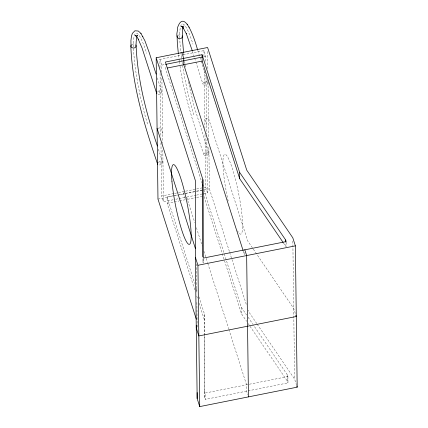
<?xml version="1.0" encoding="UTF-8"?>
<svg xmlns="http://www.w3.org/2000/svg" width="428" height="428" viewBox="0 0 428 428"><rect width="100%" height="100%" fill="white"/><g stroke="black" fill="none" stroke-linecap="round" stroke-linejoin="round"><path stroke-width="0.32" stroke-dasharray="2.14 1.6" d="M137.318 35.203L136.992 35.941M183.457 26.359L183.591 25.974M137.083 35.872L137.763 35.096L137.121 35.61M183.355 26.648L184.035 25.867L183.393 26.381M131.733 44.437L133.664 43.929L135.478 44.566M178.005 35.208L179.937 34.705L181.456 35.128M160.002 67.357L159.901 59.401L181.916 55.009M183.211 54.752L203.931 50.622L205.766 56.362L205.852 62.991M161.827 72.434L161.736 65.142L165.62 64.366M203.824 56.747L205.766 56.362M157.691 128.293L160.773 127.683L162.603 133.424M173.19 199.764L163.475 201.7L161.645 195.96L173.945 193.51M174.592 193.376L177.829 192.734M178.481 192.605L183.66 191.573L184.024 192.718M185.602 191.182L195.96 189.117M196.607 188.989L205.675 187.18L205.001 134.146M194.767 289.826L167.171 203.348L167.086 196.992L176.919 195.029M179.541 194.51L184.131 193.595M185.442 193.333L195.928 191.241M196.586 191.113L203.792 189.674L241.333 307.309L246.576 315.003M157.975 199.079L172.762 196.131M173.404 196.003L177.262 195.232M177.904 195.104L195.901 191.514M196.548 191.386L209.404 188.823L208.869 146.825M175.78 199.25L178.369 198.731M179.016 198.603L184.843 197.442M186.785 197.051L195.853 195.243M196.5 195.114L207.505 192.921L206.831 139.886M167.171 203.348L173.725 202.043M174.378 201.914L178.968 201M179.621 200.866L185.522 199.689M187.485 199.298L196.008 197.597M196.666 197.469L203.22 196.163M287.905 376.538L287.985 382.894L205.258 399.394L205.178 393.032L287.905 376.538L287.391 374.939L253.317 324.9M283.507 243.04L285.754 246.335L285.706 242.521M256.789 323.589L248.55 311.493L248.149 310.225M257.164 324.14L294.608 379.128L296.385 384.692M248.074 317.207L252.943 324.354M203.835 192.851L203.872 196.029L241.413 313.665L246.656 321.364M248.154 323.563L249.652 325.762M250.027 326.313L287.472 381.295L287.985 382.894M295.288 313.419L293.71 308.465L247.651 240.836L208.5 118.165L204.803 118.898L206.638 124.639M197.72 50.322L199.737 56.646M199.94 57.277L200.951 60.439M201.155 61.076L208.019 82.583A2.659 1.616 -17.7 0 1 204.568 85.081A2.659 1.616 -17.7 0 1 203.835 82.379A2.659 1.616 -17.7 0 1 208.019 82.583M192.44 51.242L194.456 57.566M194.66 58.197L195.666 61.359M195.869 61.99L202.931 84.113M243.275 251.097L244.495 254.911M208.918 153.24A2.659 1.616 -17.7 0 0 204.734 153.042A2.659 1.616 -17.7 0 0 205.472 155.739A2.659 1.616 -17.7 0 0 208.918 153.24L194.28 106.952L188.106 81.111M203.83 154.776C194.232 125.677 184.382 96.439 179.995 65.998M209.404 188.823L229.483 251.75M229.686 252.381L246.726 305.774M205.675 187.18L207.505 192.921M202.177 183.484L165.449 68.389L165.417 65.848M159.901 59.401L161.736 65.142M157.306 77.891L161.747 91.806M186.656 197.148L194.777 222.592M196.404 227.68L202.289 246.127M203.915 251.215L207.564 262.664M207.767 263.3L228.675 328.811M228.878 329.448L246.539 384.783L246.624 391.144L247.721 394.589M185.153 198.544L183.687 193.948L183.666 192.167M158.408 149.19L162.645 162.463M167.086 196.992L194.686 283.47M196.308 288.558L197.324 291.736M198.95 296.823L204.632 314.628L204.718 335.012M196.794 296.187L197.404 298.091M199.031 303.179L204.712 320.984M204.632 314.628L204.67 391.433L205.178 393.032M204.67 391.433L204.75 397.794L205.258 399.394M185.244 65.184L185.575 67.148M184.703 61.413L185.067 63.927M179.262 60.888L178.358 53.821M179.353 61.525L179.808 64.719M183.633 53.19L183.928 55.736M292.848 241.141L294.608 379.128M286.188 242.216L286.246 246.662M287.391 374.939L287.472 381.295M244.853 252.37L244.886 254.911M241.333 307.309L241.413 313.665M207.65 51.504L207.89 70.171M208.045 82.165L208.789 140.828M206.029 76.912L206.756 133.921M205.451 81.689L205.494 85.006M206.355 152.347L206.398 155.664M203.931 50.622L204.028 57.914M204.188 70.508L204.921 128.181M203.466 258.71L203.525 263.161M202.979 259.02L203.027 262.835L203.027 258.828M196.388 263.755L196.752 292.42M196.88 302.419L197.126 327.094M161.902 78.399L162.731 143.364M162.817 149.993L163.475 201.7M160.077 73.322L160.891 136.96M160.965 142.925L161.645 195.96M159.179 90.918L159.221 94.235M160.083 161.575L160.126 164.892M204.718 335.68L204.75 397.794M158.264 162.426A2.659 1.616 -17.7 0 1 161.912 161.698A2.659 1.616 -17.7 0 1 161.939 164.042A2.659 1.616 -17.7 0 1 158.296 164.769M147.59 124.029A56.587 8.191 78.7 0 1 133.509 47.583M133.493 47A56.587 8.191 78.7 0 1 146.692 53.366M228.183 201.01A40.671 5.89 78.7 0 1 225.123 154.31A40.671 5.89 78.7 0 1 240.301 202.754A40.671 5.89 78.7 0 1 237.519 230.799M193.863 114.8A56.587 8.191 78.7 0 1 182.13 62.37M182.039 61.734A56.587 8.191 78.7 0 1 179.781 38.354M179.765 37.771A56.587 8.191 78.7 0 1 192.964 44.143M157.67 91.533A2.659 1.616 -17.7 0 1 161.105 91.084A2.659 1.616 -17.7 0 1 161.131 93.304A2.659 1.616 -17.7 0 1 157.702 94.219"/><path stroke-width="0.64" d="M182.852 28.467L182.916 28.088C181.638 31.196 184.805 39.258 179.145 38.782C174.581 37.215 178.118 30.543 177.695 27.178C185.254 6.575 196.538 45.753 197.517 49.685M136.949 36.45L136.222 41.077L135.938 46.711L134.879 47.743L133.702 48.059L132.102 47.743L131.027 46.711L130.92 40.665L131.423 36.407L132.332 33.416L134.89 30.789L138.292 31.025L140.86 33.336L144.873 40.692L149.228 52.59L156.092 74.098M131.198 44.908L130.829 46.085C132.38 86.649 144.605 125.864 157.563 163.999M177.47 35.685L177.096 36.557L177.336 42.934L178.358 53.821M156.172 57.759L207.601 47.503L246.753 170.178L292.811 237.808L295.374 245.849L297.176 387.169L199.732 406.6L197.164 398.559L195.361 257.239L195.323 180.434L156.172 57.759L157.975 199.079L196.313 319.208M202.909 179.669L202.947 256.474L203.461 258.073L286.182 241.579L285.674 239.98L239.616 172.345L202.07 54.714L165.369 62.033L202.909 179.669L203.027 256.821M165.62 64.366L202.53 57.004M167.412 67.999L202.155 61.07L202.07 54.714M199.732 406.6L197.929 265.28L295.374 245.849M182.622 26.67L181.798 26.697L183.077 26.841L181.622 26.151L183.163 27.622L182.686 26.985L186.378 33.807L186.25 33.491L192.236 50.611M136.35 35.893L135.526 35.925M136.404 35.984L135.35 35.38L136.89 36.845L136.414 36.214L138.378 39.323L138.18 39.007L142.032 47.92L156.659 93.341M202.155 61.07L239.696 178.706L283.133 242.489M187.132 24.107L187.341 24.444M188.962 27.001L189.16 27.317M140.86 33.336L141.074 33.673M142.69 36.23L142.888 36.546M182.189 35.845L183.559 52.553M135.917 45.068L136.12 45.657C137.549 80.009 146.306 113.639 157.402 146.028M295.882 315.27L296.278 316.511L198.833 335.943L196.265 327.896L196.265 325.226M296.781 385.933L297.176 387.169M181.889 52.633L183.719 58.374L183.799 64.73L243.072 250.46M244.821 249.824L246.651 255.564L248.454 396.884M202.583 184.752L202.99 186.025M157.076 128.416L195.414 248.556M195.361 257.239L197.929 265.28M285.674 239.98L285.695 241.884M239.616 172.345L239.696 178.706M197.164 392.546L197.164 398.559M157.659 164.234A2.659 1.616 -17.7 0 1 157.643 163.207M156.916 93.786A2.659 1.616 -17.7 0 1 156.894 92.277M171.938 181.295A40.671 5.89 78.7 0 0 188.518 244.174A40.671 5.89 78.7 0 0 183.569 187.897A40.671 5.89 78.7 0 0 171.938 181.295"/></g></svg>
